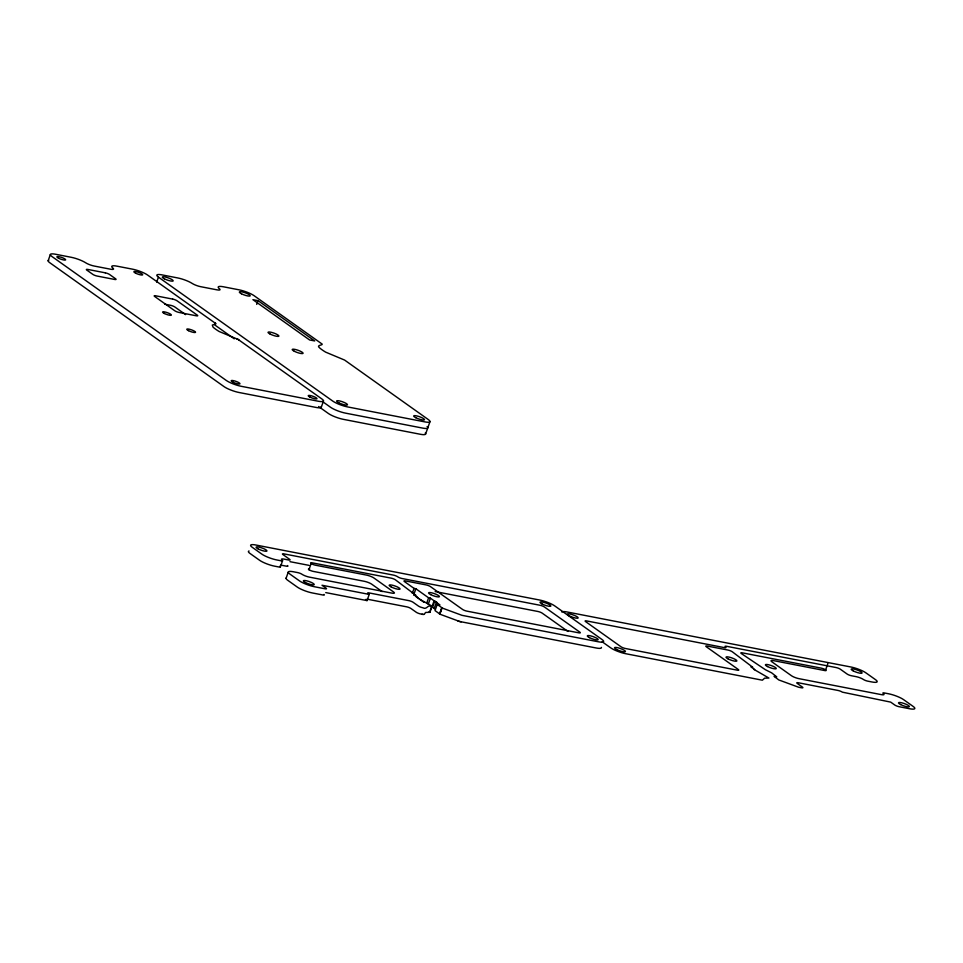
<?xml version="1.0" encoding="UTF-8"?>
<svg xmlns="http://www.w3.org/2000/svg" width="963" height="963" viewBox="0 0 963 963"><rect width="100%" height="100%" fill="white"/><g stroke="black" fill="none" stroke-linecap="round" stroke-linejoin="round"><path stroke-width="1.44" d="M424.165 614.394L425.61 612.444L429.907 612.324L432.086 606.124L419.374 599.094M48.15 260.78L50.329 254.581M156.68 282.111L158.426 277.151A11.556 2.383 19.4 0 1 162.025 274.888L177.698 277.934A11.556 2.383 19.4 0 1 192.227 283.459A6.717 1.384 19.4 0 0 200.677 286.685L217.024 289.851A6.717 1.384 19.4 0 0 219.359 288.719A11.556 2.383 19.4 0 1 223.392 286.781L239.053 289.827A11.556 2.383 19.4 0 1 254.088 295.689L321.281 343.466C325.253 345.464 315.322 344.61 319.547 347.812A38.604 7.957 19.4 0 0 325.626 352.133L344.598 360.066L428.403 419.627A11.556 2.383 19.4 0 1 424.803 421.878L347.763 406.952A11.556 2.383 19.4 0 1 332.741 401.077L158.426 277.151M256.724 304.38L258.036 300.661L252.896 299.662L309.568 339.951L314.708 340.95L258.036 300.661M321.341 407.108L323.52 400.909M280.402 566.906L282.58 560.707M286.071 578.318L288.262 572.118M308.954 569.711L311.133 563.511M325.735 592.594L367.035 600.599L369.214 594.4L368.059 593.581A3.358 0.698 19.4 0 1 369.106 592.931L408.818 600.623A3.358 0.698 19.4 0 1 413.187 602.332L418.387 606.028A3.358 0.698 19.4 0 0 422.757 607.737C427.03 610.229 427.476 604.09 432.086 606.124M425.646 433.952L430.004 421.553M412.308 593.364L414.054 588.405L404.448 581.58A3.358 0.698 19.4 0 1 405.495 580.918L426.103 584.914A3.358 0.698 19.4 0 1 430.473 586.623L462.565 609.435A3.358 0.698 19.4 0 0 466.935 611.144L578.835 632.835A3.358 0.698 19.4 0 0 579.882 632.185L544.42 606.979A3.358 0.698 19.4 0 0 540.05 605.27L402.137 578.534A3.358 0.698 19.4 0 1 397.767 576.825L397.719 576.801A3.358 0.698 19.4 0 0 393.349 575.092L283.941 553.881A3.358 0.698 19.4 0 0 282.893 554.532L289.658 559.347A3.358 0.698 19.4 0 1 288.611 559.997L284.001 559.106A5.694 1.168 19.4 0 0 282.159 560.165A3.358 0.698 19.4 0 1 281.064 560.791L276.838 559.972A11.556 2.383 19.4 0 1 261.816 554.098L252.198 547.261A11.556 2.383 19.4 0 1 255.785 544.998L539.725 600.045A11.556 2.383 19.4 0 1 554.748 605.92L602.044 639.54A11.556 2.383 19.4 0 1 598.444 641.803L461.987 615.333L441.752 607.87L439.561 614.069L459.7 621.508L596.266 648.003A11.556 2.383 19.4 0 0 601.442 647.401M413.681 594.953L415.86 588.754L414.054 588.405M426.85 602.766L428.595 597.806L415.86 588.754M428.21 604.355L430.389 598.155L428.595 597.806M430.1 610.915L431.845 605.956M434.084 600.792L437.07 602.525L436.335 602.393L434.157 608.592L434.891 608.736L431.906 606.991L434.084 600.792L430.389 598.155M432.64 607.135L434.819 600.924M437.226 604.415L435.047 610.614L439.742 613.961L441.933 607.761L437.226 604.415L439.935 604.945L436.335 602.393M439.814 614.238L441.993 608.038M825.64 669.875L825.604 669.851A3.395 0.698 19.4 0 0 821.234 668.141L742.329 652.842A3.358 0.698 19.4 0 0 741.281 653.504L765.416 669.73L771.652 672.848L776.756 676.869L774.059 676.339L778.826 679.962L798.496 687.185A23.401 4.827 19.4 0 0 800.193 687.534L801.397 687.763A3.358 0.698 19.4 0 0 802.444 687.113L797.232 683.405A3.358 0.698 19.4 0 1 798.279 682.755L837.991 690.447A3.358 0.698 19.4 0 1 842.36 692.156L890.703 702.123L894.759 705.012A3.358 0.698 19.4 0 0 899.129 706.71L909.65 708.756A11.556 2.383 19.4 0 0 913.237 706.493L903.619 699.656A11.556 2.383 19.4 0 0 888.596 693.781L884.359 692.963A3.358 0.698 19.4 0 0 883.276 693.589A5.694 1.168 19.4 0 1 881.434 694.648L798.917 678.65A5.694 1.168 19.4 0 1 791.514 675.761L771.808 661.75A5.694 1.168 19.4 0 1 773.578 660.642L824.593 670.537A3.395 0.698 19.4 0 0 825.652 669.863L827.831 663.676M215.772 323.929L212.305 325.073L213.064 327.167A38.604 7.957 19.4 0 0 219.143 331.489L238.114 339.421L321.907 398.983A11.556 2.383 19.4 0 1 318.32 401.234L241.28 386.307A11.556 2.383 19.4 0 1 226.257 380.433L51.942 256.507A11.556 2.383 19.4 0 1 55.541 254.244L71.202 257.29A11.556 2.383 19.4 0 1 85.743 262.815A6.717 1.384 19.4 0 0 94.193 266.041L110.54 269.207A6.717 1.384 19.4 0 0 112.876 268.075A11.556 2.383 19.4 0 1 116.908 266.149L132.569 269.183A11.556 2.383 19.4 0 1 147.604 275.045L215.784 323.568A23.401 4.827 19.4 0 0 214.797 322.822M421.987 614.213L423.479 614.478A23.401 4.827 19.4 0 1 421.782 614.177L420.578 613.937A3.358 0.698 19.4 0 1 416.209 612.227L410.996 608.532A3.358 0.698 19.4 0 0 406.627 606.822L366.927 599.13M164.829 304.2L170.487 305.295A3.358 0.698 19.4 0 1 174.857 306.992L185.594 314.612M289.959 561.67L309.111 565.377M435.168 591.559L537.872 611.469A3.358 0.698 19.4 0 1 542.241 613.178L567.917 631.427M417.123 597.493L417.858 597.638L414.162 595.014L415.956 595.363L395.42 579.822A3.358 0.698 19.4 0 0 391.05 578.125L312.144 562.825A3.395 0.698 19.4 0 0 311.085 563.487A3.395 0.698 19.4 0 0 315.503 565.209L366.518 575.104A5.694 1.168 19.4 0 1 373.921 577.993L393.614 592.004A5.694 1.168 19.4 0 1 391.845 593.112L309.328 577.114A5.694 1.168 19.4 0 1 302.009 574.285A3.358 0.698 19.4 0 0 297.687 572.6L293.462 571.781A11.556 2.383 19.4 0 0 289.863 574.044L299.481 580.882A11.556 2.383 19.4 0 0 314.516 586.756L325.025 588.79A3.358 0.698 19.4 0 0 326.072 588.14L322.015 585.251L369.214 594.4M236.441 338.615L237.897 339.289A23.413 4.827 19.4 0 1 238.98 340.023M428.92 611.866L429.907 612.324M457.738 620.87L459.483 621.46A23.413 4.827 19.4 0 0 461.181 621.809M214.761 324.952L234.262 338.82M323.243 402.077L330.562 407.277A11.556 2.383 19.4 0 0 345.585 413.151L422.613 428.09A11.556 2.383 19.4 0 0 427.103 426.537M318.621 406.542L328.371 413.476A11.556 2.383 19.4 0 0 343.406 419.35L420.434 434.289A11.556 2.383 19.4 0 0 425.249 433.073M602.2 641.803L610.686 647.834A11.556 2.383 19.4 0 0 625.709 653.708L760.794 679.89A23.413 4.827 19.4 0 0 762.407 680.191L764.622 678.169L768.919 678.048L753.957 669.417L754.691 669.562L750.996 666.938L752.789 667.287L732.253 651.746A3.358 0.698 19.4 0 0 727.884 650.049L707.275 646.053A3.358 0.698 19.4 0 0 706.228 646.703L738.332 669.526A3.358 0.698 19.4 0 1 737.285 670.176L625.384 648.484A3.358 0.698 19.4 0 1 621.015 646.775L585.552 621.568A3.358 0.698 19.4 0 1 586.599 620.918L724.525 647.654A3.358 0.698 19.4 0 0 725.56 646.992A3.407 0.698 19.4 0 1 726.547 646.293L835.992 667.528A3.358 0.698 19.4 0 1 840.35 669.225L847.115 674.04A3.358 0.698 19.4 0 0 851.485 675.749L856.095 676.64A5.694 1.168 19.4 0 1 863.426 679.481A3.358 0.698 19.4 0 0 867.747 681.154L871.972 681.973A11.556 2.383 19.4 0 0 875.572 679.709L865.942 672.872A11.556 2.383 19.4 0 0 850.919 666.998L566.99 611.962A11.556 2.383 19.4 0 0 561.874 612.059M430.052 605.679L431.906 606.991M415.992 596.603L424.093 602.369M382.167 591.607L371.73 584.192A5.694 1.168 19.4 0 0 364.339 581.303L313.324 571.408A3.395 0.698 19.4 0 1 309.039 569.771A3.395 0.698 19.4 0 1 309.58 568.952M367.035 600.599L365.88 599.78A3.358 0.698 19.4 0 1 365.507 599.455M249.02 550.968A11.556 2.383 19.4 0 0 250.007 553.46L259.625 560.297A11.556 2.383 19.4 0 0 274.66 566.172L278.885 566.99A3.358 0.698 19.4 0 0 279.98 566.364A5.694 1.168 19.4 0 1 279.752 566.196M280.678 565.137A5.694 1.168 19.4 0 1 281.822 565.305L286.432 566.196A3.358 0.698 19.4 0 0 287.48 565.546M286.372 577.896A11.556 2.383 19.4 0 0 287.684 580.244L297.302 587.081A11.556 2.383 19.4 0 0 312.337 592.955L322.846 594.99A3.358 0.698 19.4 0 0 324.025 594.436M321.173 406.555A11.556 2.383 19.4 0 1 316.129 407.445L239.101 392.507A11.556 2.383 19.4 0 1 224.066 386.632L49.763 262.706A11.556 2.383 19.4 0 1 48.764 260.215M105.244 272.818L87.874 269.447A3.358 0.698 19.4 0 0 86.826 270.109L92.809 274.359A3.358 0.698 19.4 0 0 97.179 276.068L114.549 279.439A3.358 0.698 19.4 0 0 115.596 278.776L109.613 274.527A3.358 0.698 19.4 0 0 105.244 272.818M172.678 299.096L155.693 295.797A3.358 0.698 19.4 0 0 154.646 296.46L174.772 310.76A3.358 0.698 19.4 0 0 179.142 312.469L196.127 315.768A3.358 0.698 19.4 0 0 197.331 315.166L177.048 300.793A3.358 0.698 19.4 0 0 172.678 299.096M616.669 649.531A5.778 1.192 19.4 0 0 625.408 651.626A5.778 1.192 19.4 0 0 617.909 647.774A5.778 1.192 19.4 0 0 616.669 649.531M569.374 615.899A5.778 1.192 19.4 0 0 578.125 618.005A5.778 1.192 19.4 0 0 570.614 614.153A5.778 1.192 19.4 0 0 569.374 615.899M728.112 658.909A5.778 1.192 19.4 0 0 736.851 661.003A5.778 1.192 19.4 0 0 729.352 657.163A5.778 1.192 19.4 0 0 728.112 658.909M767.499 666.54A5.778 1.192 19.4 0 0 776.238 668.635A5.778 1.192 19.4 0 0 768.739 664.795A5.778 1.192 19.4 0 0 767.499 666.54M853.302 670.946A5.778 1.192 19.4 0 0 862.054 673.053A5.778 1.192 19.4 0 0 854.542 669.201A5.778 1.192 19.4 0 0 853.302 670.946M900.598 704.567A5.778 1.192 19.4 0 0 909.349 706.673A5.778 1.192 19.4 0 0 901.837 702.821A5.778 1.192 19.4 0 0 900.598 704.567M589.404 637.614A5.778 1.192 19.4 0 0 598.143 639.721A5.778 1.192 19.4 0 0 590.644 635.869A5.778 1.192 19.4 0 0 589.404 637.614M542.109 603.994A5.778 1.192 19.4 0 0 550.848 606.088A5.778 1.192 19.4 0 0 543.349 602.248A5.778 1.192 19.4 0 0 542.109 603.994M430.666 594.616A5.778 1.192 19.4 0 0 439.405 596.711A5.778 1.192 19.4 0 0 431.906 592.871A5.778 1.192 19.4 0 0 430.666 594.616M258.18 548.946A5.778 1.192 19.4 0 0 266.92 551.053A5.778 1.192 19.4 0 0 259.42 547.201A5.778 1.192 19.4 0 0 258.18 548.946M391.279 586.985A5.778 1.192 19.4 0 0 400.03 589.079A5.778 1.192 19.4 0 0 392.519 585.239A5.778 1.192 19.4 0 0 391.279 586.985M305.476 582.567A5.778 1.192 19.4 0 0 314.215 584.673A5.778 1.192 19.4 0 0 306.716 580.821A5.778 1.192 19.4 0 0 305.476 582.567M188.459 330.646A4.659 0.963 19.4 0 0 195.525 332.343A4.659 0.963 19.4 0 0 189.458 329.238A4.659 0.963 19.4 0 0 188.459 330.646M164.288 313.457A4.659 0.963 19.4 0 0 171.342 315.154A4.659 0.963 19.4 0 0 165.287 312.048A4.659 0.963 19.4 0 0 164.288 313.457M135.602 273.155A4.659 0.963 19.4 0 0 142.656 274.84A4.659 0.963 19.4 0 0 136.602 271.735A4.659 0.963 19.4 0 0 135.602 273.155M309.917 397.081A4.659 0.963 19.4 0 0 316.971 398.778A4.659 0.963 19.4 0 0 310.917 395.673A4.659 0.963 19.4 0 0 309.917 397.081M232.877 382.142A4.659 0.963 19.4 0 0 239.943 383.84A4.659 0.963 19.4 0 0 233.877 380.734A4.659 0.963 19.4 0 0 232.877 382.142M58.574 258.216A4.659 0.963 19.4 0 0 65.628 259.914A4.659 0.963 19.4 0 0 59.574 256.808A4.659 0.963 19.4 0 0 58.574 258.216M270.134 334.077A5.778 1.192 19.4 0 0 278.873 336.183A5.778 1.192 19.4 0 0 271.373 332.331A5.778 1.192 19.4 0 0 270.134 334.077M294.305 351.266A5.778 1.192 19.4 0 0 303.056 353.373A5.778 1.192 19.4 0 0 295.545 349.521A5.778 1.192 19.4 0 0 294.305 351.266M338.723 402.763A5.778 1.192 19.4 0 0 347.474 404.869A5.778 1.192 19.4 0 0 339.963 401.017A5.778 1.192 19.4 0 0 338.723 402.763M415.763 417.701A5.778 1.192 19.4 0 0 424.502 419.796A5.778 1.192 19.4 0 0 416.991 415.956A5.778 1.192 19.4 0 0 415.763 417.701M241.448 293.775A5.778 1.192 19.4 0 0 250.187 295.87A5.778 1.192 19.4 0 0 242.688 292.03A5.778 1.192 19.4 0 0 241.448 293.775M164.408 278.837A5.778 1.192 19.4 0 0 173.159 280.931A5.778 1.192 19.4 0 0 165.648 277.091A5.778 1.192 19.4 0 0 164.408 278.837"/></g></svg>
